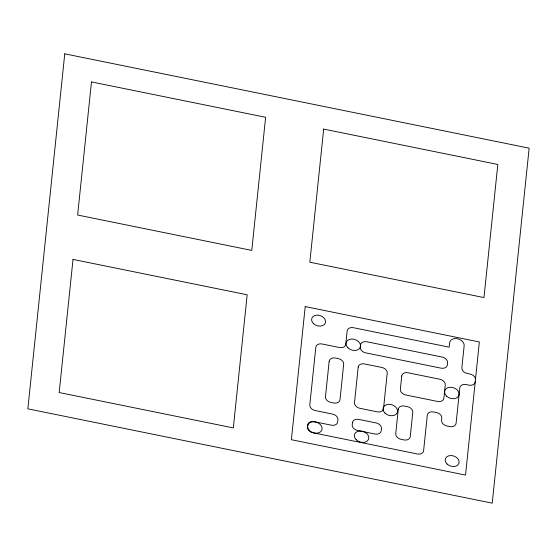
<?xml version="1.0" encoding="UTF-8"?>
<svg xmlns="http://www.w3.org/2000/svg" width="557" height="557" viewBox="0 0 557 557"><rect width="100%" height="100%" fill="white"/><g stroke="black" fill="none" stroke-linecap="round" stroke-linejoin="round"><path stroke-width="0.84" d="M475.448 379.679A5.96 4.414 18.4 0 0 470.101 374.06L467.198 373.475A5.96 4.414 18.4 0 1 461.857 367.857L464.155 345.716A7.45 5.521 18.4 0 0 457.478 338.698A7.45 5.521 18.4 0 0 449.645 342.771L449.186 347.157L353.41 327.704A5.96 4.414 18.4 0 0 347.143 330.962L345.758 344.275A5.96 4.414 18.4 0 1 339.492 347.533L322.078 343.989A5.96 4.414 18.4 0 0 315.812 347.248L309.81 404.939A5.96 4.414 18.4 0 0 315.158 410.551L332.571 414.095A5.96 4.414 18.4 0 1 337.911 419.706L337.681 421.928A5.96 4.414 18.4 0 1 331.415 425.186L314.002 421.649A5.96 4.414 18.4 0 0 307.736 424.907L307.506 427.122A5.96 4.414 18.4 0 0 312.846 432.74L417.339 453.969A5.96 4.414 18.4 0 0 423.605 450.71L427.296 415.209A5.96 4.414 18.4 0 1 433.562 411.95L436.465 412.542A5.96 4.414 18.4 0 1 441.805 418.161L441.576 420.375A5.96 4.414 18.4 0 0 446.923 425.994L449.819 426.585A5.96 4.414 18.4 0 0 456.086 423.327L459.783 387.825A5.96 4.414 18.4 0 1 466.049 384.567L468.945 385.159A5.96 4.414 18.4 0 0 475.212 381.9M64.758 53.834L27.85 408.831L492.242 503.166L529.15 148.169L64.758 53.834M73.023 259.416L59.181 392.539L233.327 427.915L247.169 294.792L73.023 259.416M91.473 81.914L77.632 215.037L251.785 250.413L265.619 117.29L91.473 81.914M305.215 306.587L291.381 439.71L465.527 475.086L479.368 341.963L305.215 306.587M323.673 129.085L309.831 262.208L483.977 297.584L497.819 164.461L323.673 129.085M329.166 361.291L325.476 396.793A5.96 4.414 18.4 0 0 330.823 402.412L333.727 402.996A5.96 4.414 18.4 0 0 339.993 399.738L343.683 364.243A5.96 4.414 18.4 0 0 338.336 358.624L335.432 358.033A5.96 4.414 18.4 0 0 329.166 361.291M352.428 422.659L352.198 424.873A5.96 4.414 18.4 0 0 357.538 430.491L374.952 434.028A5.96 4.414 18.4 0 0 381.218 430.77L381.454 428.556A5.96 4.414 18.4 0 0 376.107 422.937L358.694 419.4A5.96 4.414 18.4 0 0 352.428 422.659M358.193 367.188L354.503 402.69A5.96 4.414 18.4 0 0 359.843 408.302L377.263 411.846A5.96 4.414 18.4 0 0 383.529 408.587L387.219 373.086A5.96 4.414 18.4 0 0 381.872 367.467L364.459 363.93A5.96 4.414 18.4 0 0 358.193 367.188M360.497 344.999L360.268 347.22A5.96 4.414 18.4 0 0 365.615 352.839L441.074 368.17A5.96 4.414 18.4 0 0 447.341 364.912L447.57 362.691A5.96 4.414 18.4 0 0 442.23 357.072L366.764 341.74A5.96 4.414 18.4 0 0 360.497 344.999M398.269 409.311L395.735 433.722A5.96 4.414 18.4 0 0 401.075 439.334L403.978 439.926A5.96 4.414 18.4 0 0 410.244 436.667L412.786 412.264A5.96 4.414 18.4 0 0 407.439 406.645L404.535 406.053A5.96 4.414 18.4 0 0 398.269 409.311M401.729 376.031L400.344 389.343A5.96 4.414 18.4 0 0 405.691 394.962L437.614 401.451A5.96 4.414 18.4 0 0 443.88 398.192L445.266 384.88A5.96 4.414 18.4 0 0 439.926 379.261L407.996 372.772A5.96 4.414 18.4 0 0 401.729 376.031M356.271 439.814A7.45 5.521 18.4 0 0 368.546 439.32A7.45 5.521 18.4 0 0 359.919 430.972A7.45 5.521 18.4 0 0 356.271 439.814M347.986 347.86A7.45 5.521 18.4 0 0 360.261 347.373A7.45 5.521 18.4 0 0 351.627 339.018A7.45 5.521 18.4 0 0 347.986 347.86M446.526 396.118A7.45 5.521 18.4 0 0 458.801 395.63A7.45 5.521 18.4 0 0 450.174 387.275A7.45 5.521 18.4 0 0 446.526 396.118M309.567 430.603A7.45 5.521 18.4 0 0 321.842 430.108A7.45 5.521 18.4 0 0 313.215 421.76A7.45 5.521 18.4 0 0 309.567 430.603M313.48 323.617A7.15 5.298 18.4 0 0 325.267 323.137A7.15 5.298 18.4 0 0 316.982 315.123A7.15 5.298 18.4 0 0 313.48 323.617M447.069 464.03A7.15 5.298 18.4 0 0 458.857 463.556A7.15 5.298 18.4 0 0 450.571 455.542A7.15 5.298 18.4 0 0 447.069 464.03M384.984 413.127A7.45 5.521 18.4 0 0 397.259 412.633A7.45 5.521 18.4 0 0 388.633 404.285A7.45 5.521 18.4 0 0 384.984 413.127"/></g></svg>
